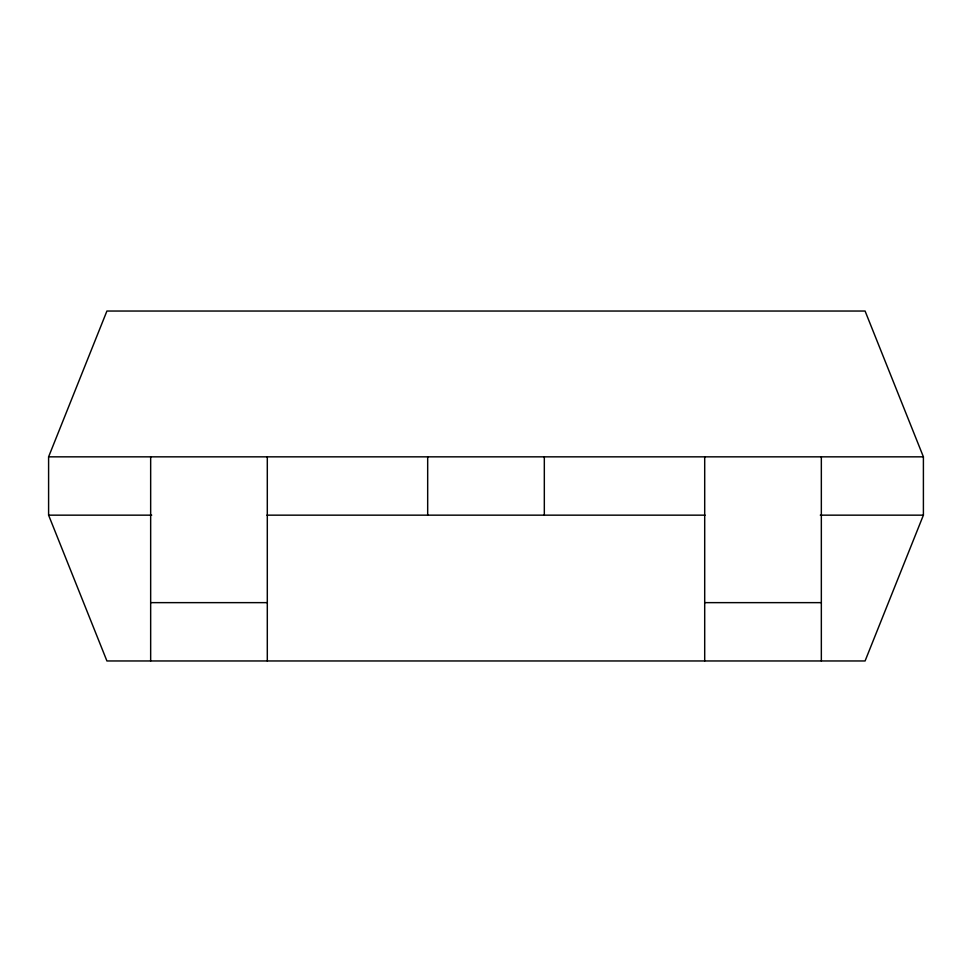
<?xml version="1.0" encoding="UTF-8"?>
<svg xmlns="http://www.w3.org/2000/svg" width="972" height="972" viewBox="0 0 972 972"><rect width="100%" height="100%" fill="white"/><g stroke="black" fill="none" stroke-linecap="round" stroke-linejoin="round"><path stroke-width="1.46" d="M48.6 456.84L106.92 311.04L865.08 311.04L923.4 456.84L923.4 515.16L865.08 660.96L106.92 660.96L48.6 515.16L48.6 456.84L923.4 456.84M48.6 515.16L151.705 515.16M266.948 515.16L705.052 515.16M820.295 515.16L923.4 515.16M150.66 602.64L267.3 602.64M704.7 602.64L821.34 602.64M821.34 456.84L821.34 660.96M704.7 456.84L704.7 660.96M544.32 456.84L544.32 515.16M427.68 456.84L427.68 515.16M267.3 456.84L267.3 660.96M150.66 456.84L150.66 660.96"/></g></svg>
